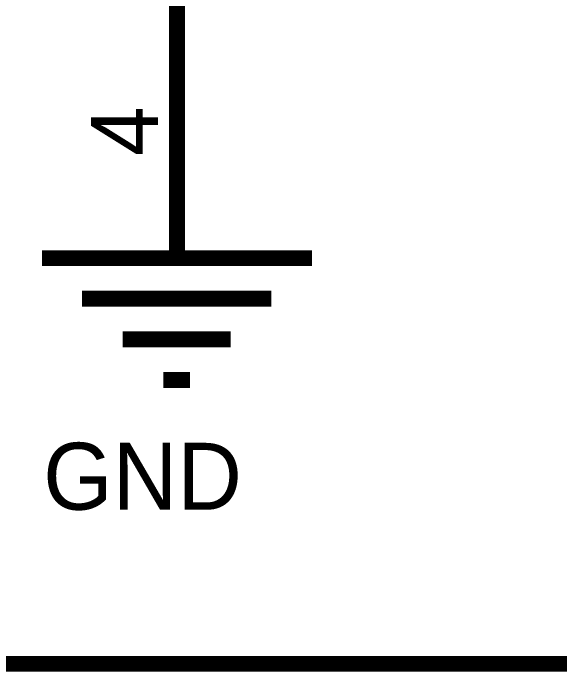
# Model space of a CAD drawing. Header units: inches. Extents: x 0 to 432, y 0 to 280.
# Drawn here: x 108.69 to 118.97, y 147.16 to 159.54 of the extents above; entities that cross this region are included whole.
import ezdxf

# ---------------------------------------------------------------- set-up
doc = ezdxf.new("R2010")
doc.units = ezdxf.units.IN
doc.layers.add('Sheet', color=255, linetype='Continuous')

msp = doc.modelspace()

# ---------------------------------------------------------------- linework, layer by layer
at = {"layer": 'Sheet'}
for points in [[(111.768, 160.015, 0.3, 0.3, 0), (111.768, 154.939, 0.3, 0.3, 0)], [(111.768, 157.477, 0.3, 0.3, 0), (111.768, 154.939, 0.3, 0.3, 0)], [(109.23, 154.939, 0.3, 0.3, 0), (114.307, 154.939, 0.3, 0.3, 0)], [(109.983, 154.175, 0.3, 0.3, 0), (113.543, 154.175, 0.3, 0.3, 0)], [(110.746, 153.412, 0.3, 0.3, 0), (112.779, 153.412, 0.3, 0.3, 0)], [(111.51, 152.648, 0.3, 0.3, 0), (112.016, 152.648, 0.3, 0.3, 0)], [(127.009, 152.39, 0.3, 0.3, 0), (127.009, 147.314, 0.3, 0.3, 0), (99.066, 147.314, 0.3, 0.3, 0)]]:
    msp.add_lwpolyline(points, format="xyseb", dxfattribs=at)

# ---------------------------------------------------------------- texts
msp.add_text('4', height=1.258, rotation=90, dxfattribs=at).set_placement((111.409, 156.859))
msp.add_text('GND', height=1.2577, dxfattribs=at).set_placement((109.253, 150.211))

doc.saveas('drawing.dxf')
